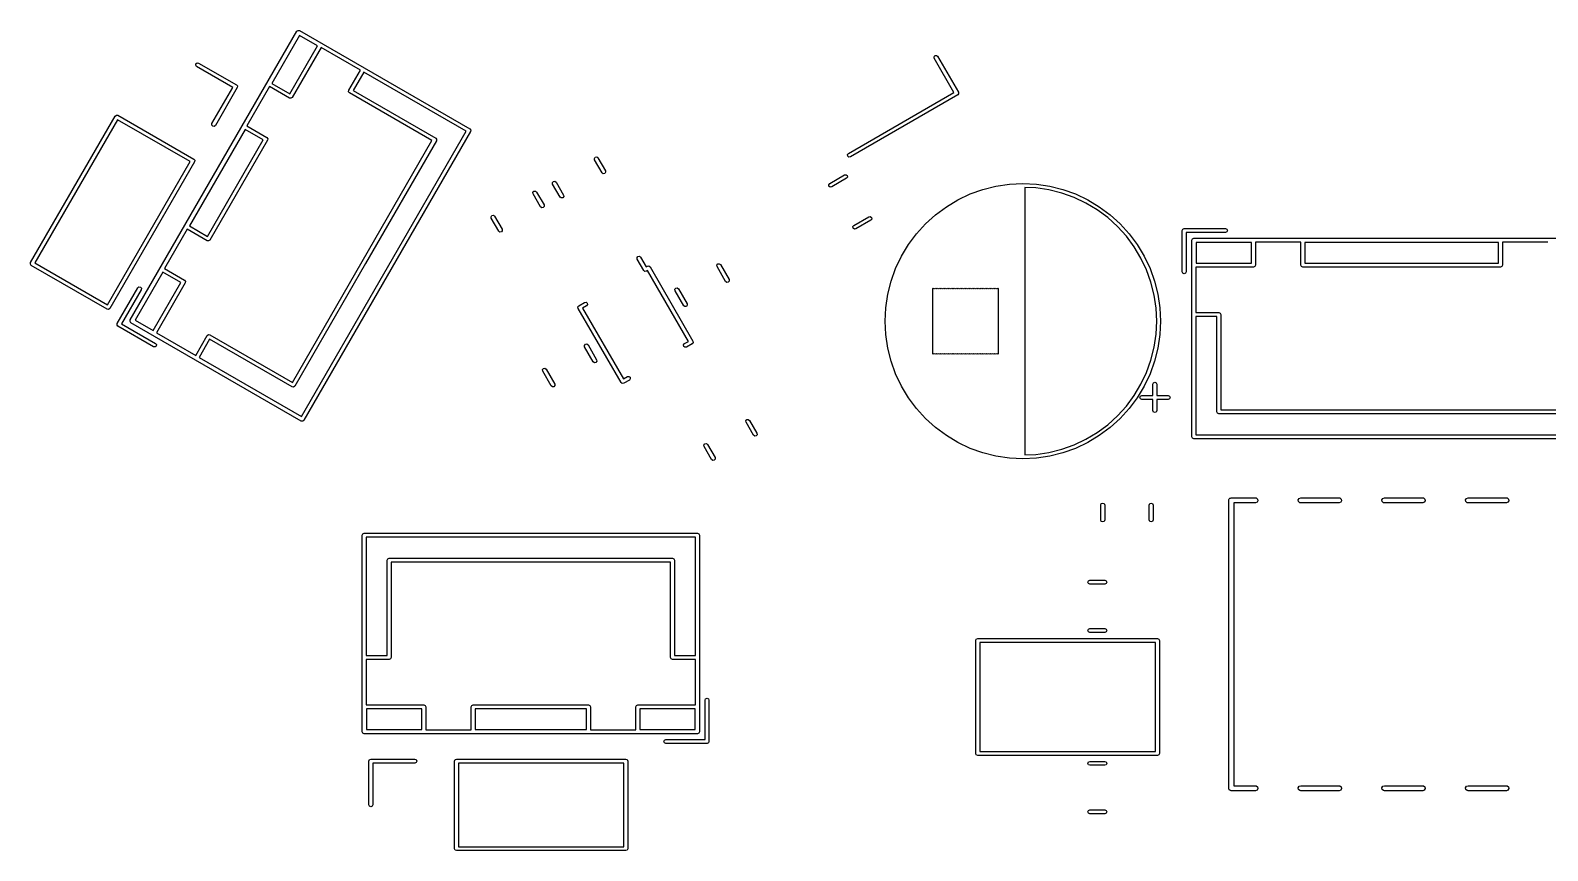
# Model space of a CAD drawing. Extents: x 33.3 to 115.5, y -118.3 to -46.
# Drawn here: x 33.3 to 79.38, y -118.27 to -93.36 of the extents above; entities that cross this region are included whole.
import ezdxf

# ---------------------------------------------------------------- set-up
doc = ezdxf.new("R2010")
doc.units = 0
doc.layers.add('BLACK', color=7, linetype='CONTINUOUS')

msp = doc.modelspace()

# ---------------------------------------------------------------- linework, layer by layer
at = {"layer": 'BLACK', "linetype": 'CONTINUOUS'}
for p, q in [((36.3376, -102.157), (41.3976, -93.3928)), ((41.4752, -93.5185), (40.6352, -94.9734)), ((41.3976, -93.3928), (41.434, -93.3649)), ((41.3976, -93.3928), (41.3976, -93.3928)), ((41.434, -93.3649), (41.4796, -93.3709)), ((42.0208, -93.8335), (41.4752, -93.5185)), ((41.4796, -93.3709), (46.6497, -96.3559)), ((41.1808, -95.2884), (42.0208, -93.8335)), ((42.1297, -93.8848), (41.2547, -95.4004)), ((43.3248, -94.5748), (42.1297, -93.8848)), ((38.3259, -94.4237), (38.3319, -94.3782)), ((38.3538, -94.4602), (38.3259, -94.4237)), ((38.3319, -94.3782), (38.3683, -94.3503)), ((38.3683, -94.3503), (38.4138, -94.3562)), ((38.4138, -94.3562), (39.5656, -95.0212)), ((60.7432, -94.1664), (60.7711, -94.13)), ((60.7492, -94.212), (60.7432, -94.1664)), ((61.3492, -95.2512), (60.7492, -94.212)), ((60.7711, -94.13), (60.8167, -94.124)), ((60.8167, -94.124), (60.8531, -94.152)), ((60.8531, -94.152), (61.4831, -95.2431)), ((39.4537, -95.0952), (38.3538, -94.4602)), ((42.9748, -95.181), (43.3248, -94.5748)), ((43.4288, -94.6348), (43.1088, -95.1891)), ((46.5378, -96.4298), (43.4288, -94.6348)), ((38.8187, -96.195), (39.4537, -95.0952)), ((39.5876, -95.1032), (38.9226, -96.255)), ((39.5656, -95.0212), (39.5902, -95.0533)), ((39.5936, -95.0577), (39.5876, -95.1032)), ((39.5902, -95.0533), (39.5936, -95.0577)), ((40.5665, -95.0723), (39.8765, -96.2674)), ((41.1728, -95.4223), (40.5665, -95.0723)), ((40.6352, -94.9734), (41.1808, -95.2884)), ((42.9688, -95.2266), (42.9748, -95.181)), ((42.9968, -95.263), (42.9688, -95.2266)), ((42.9748, -95.181), (42.9748, -95.181)), ((45.4996, -96.708), (42.9968, -95.263)), ((43.1088, -95.1891), (45.6116, -96.6341)), ((58.1449, -97.1012), (61.3492, -95.2512)), ((61.4611, -95.3251), (58.2049, -97.2051)), ((61.4891, -95.2887), (61.4611, -95.3251)), ((61.4831, -95.2431), (61.4882, -95.2817)), ((61.4882, -95.2817), (61.4891, -95.2887)), ((41.2183, -95.4283), (41.1728, -95.4223)), ((41.2547, -95.4004), (41.2183, -95.4283)), ((33.3101, -100.416), (35.8801, -95.9649)), ((35.954, -96.0768), (33.444, -100.424)), ((35.8801, -95.9649), (35.9165, -95.9369)), ((35.9165, -95.9369), (35.962, -95.9429)), ((38.1537, -97.3468), (35.954, -96.0768)), ((35.962, -95.9429), (38.2656, -97.2729)), ((38.8127, -96.2406), (38.8187, -96.195)), ((38.8406, -96.277), (38.8127, -96.2406)), ((38.8862, -96.283), (38.8406, -96.277)), ((38.9226, -96.255), (38.8862, -96.283)), ((39.8765, -96.2674), (40.4828, -96.6174)), ((39.8252, -96.3764), (38.1352, -99.3035)), ((38.6808, -99.6185), (40.3708, -96.6914)), ((40.5047, -96.6994), (38.7547, -99.7305)), ((40.3708, -96.6914), (39.8252, -96.3764)), ((40.4828, -96.6174), (40.5107, -96.6539)), ((40.5107, -96.6539), (40.5047, -96.6994)), ((40.5047, -96.6994), (40.5047, -96.6994)), ((41.5378, -105.09), (46.5378, -96.4298)), ((46.6717, -96.4378), (41.6117, -105.202)), ((43.3796, -100.38), (45.4996, -96.708)), ((45.6335, -96.716), (43.4835, -100.44)), ((45.6116, -96.6341), (45.6395, -96.6705)), ((45.6395, -96.6705), (45.6335, -96.716)), ((46.6497, -96.3559), (46.6777, -96.3923)), ((46.6777, -96.3923), (46.6717, -96.4378)), ((50.4574, -97.2136), (50.5029, -97.2076)), ((50.5029, -97.2076), (50.5393, -97.2355)), ((58.1169, -97.1376), (58.1449, -97.1012)), ((58.1229, -97.1831), (58.1169, -97.1376)), ((58.1593, -97.2111), (58.1229, -97.1831)), ((58.2049, -97.2051), (58.1593, -97.2111)), ((35.6437, -101.694), (38.1537, -97.3468)), ((38.2876, -97.3549), (35.7176, -101.806)), ((38.2656, -97.2729), (38.2835, -97.2962)), ((38.2835, -97.2962), (38.2936, -97.3093)), ((38.2936, -97.3093), (38.2876, -97.3549)), ((50.4294, -97.25), (50.4574, -97.2136)), ((50.4354, -97.2955), (50.4294, -97.25)), ((50.6625, -97.6888), (50.4354, -97.2955)), ((50.5393, -97.2355), (50.7664, -97.6288)), ((50.7664, -97.6288), (50.7724, -97.6744)), ((49.1563, -97.985), (49.1843, -97.9486)), ((49.1623, -98.0305), (49.1563, -97.985)), ((49.3894, -98.4238), (49.1623, -98.0305)), ((49.1843, -97.9486), (49.2298, -97.9426)), ((49.2298, -97.9426), (49.2663, -97.9705)), ((49.2663, -97.9705), (49.4933, -98.3638)), ((50.6989, -97.7168), (50.6625, -97.6888)), ((50.7444, -97.7108), (50.6989, -97.7168)), ((50.7724, -97.6744), (50.7444, -97.7108)), ((57.5478, -98.0493), (57.5757, -98.0129)), ((57.5538, -98.0949), (57.5478, -98.0493)), ((57.5902, -98.1228), (57.5538, -98.0949)), ((57.5757, -98.0129), (58.0282, -97.7517)), ((57.6357, -98.1168), (57.5902, -98.1228)), ((58.0882, -97.8556), (57.6357, -98.1168)), ((58.0282, -97.7517), (58.0738, -97.7457)), ((58.0738, -97.7457), (58.1102, -97.7736)), ((58.1162, -97.8191), (58.0882, -97.8556)), ((58.1102, -97.7736), (58.1162, -97.8191)), ((62.2266, -98.1924), (62.6245, -98.0927)), ((62.6245, -98.0927), (63.0303, -98.0325)), ((63.0303, -98.0325), (63.44, -98.0124)), ((63.44, -98.0124), (63.8497, -98.0325)), ((63.8384, -98.1471), (63.5, -98.1305)), ((63.5, -98.1305), (63.5, -106.254)), ((63.8497, -98.0325), (64.2555, -98.0927)), ((64.2555, -98.0927), (64.6534, -98.1924)), ((48.565, -98.2864), (48.593, -98.2499)), ((48.571, -98.3319), (48.565, -98.2864)), ((48.7981, -98.7252), (48.571, -98.3319)), ((48.593, -98.2499), (48.6385, -98.2439)), ((48.6385, -98.2439), (48.675, -98.2719)), ((48.675, -98.2719), (48.902, -98.6652)), ((49.4258, -98.4518), (49.3894, -98.4238)), ((49.4714, -98.4458), (49.4258, -98.4518)), ((49.4993, -98.4094), (49.4714, -98.4458)), ((49.4933, -98.3638), (49.4993, -98.4094)), ((61.1177, -98.7169), (61.4696, -98.506)), ((61.4696, -98.506), (61.8404, -98.3306)), ((61.8404, -98.3306), (62.2266, -98.1924)), ((64.233, -98.2056), (63.8384, -98.1471)), ((64.62, -98.3025), (64.233, -98.2056)), ((64.9956, -98.4369), (64.62, -98.3025)), ((64.6534, -98.1924), (65.0396, -98.3306)), ((65.3562, -98.6075), (64.9956, -98.4369)), ((65.0396, -98.3306), (65.4104, -98.506)), ((65.4104, -98.506), (65.7623, -98.7169)), ((47.292, -99.0214), (47.3199, -98.9849)), ((47.298, -99.0669), (47.292, -99.0214)), ((47.3199, -98.9849), (47.3655, -98.9789)), ((47.3655, -98.9789), (47.4019, -99.0069)), ((47.4019, -99.0069), (47.629, -99.4002)), ((48.8345, -98.7531), (48.7981, -98.7252)), ((48.8801, -98.7471), (48.8345, -98.7531)), ((48.908, -98.7107), (48.8801, -98.7471)), ((48.902, -98.6652), (48.908, -98.7107)), ((58.3107, -99.286), (58.7632, -99.0247)), ((58.7632, -99.0247), (58.8088, -99.0187)), ((58.8088, -99.0187), (58.8452, -99.0467)), ((58.8452, -99.0467), (58.8512, -99.0922)), ((60.4843, -99.2367), (60.7882, -98.9612)), ((60.7882, -98.9612), (61.1177, -98.7169)), ((65.6983, -98.8126), (65.3562, -98.6075)), ((66.0187, -99.0502), (65.6983, -98.8126)), ((65.7623, -98.7169), (66.0918, -98.9612)), ((66.3143, -99.3181), (66.0187, -99.0502)), ((66.0918, -98.9612), (66.3957, -99.2367)), ((38.0665, -99.4024), (37.3765, -100.598)), ((38.6728, -99.7524), (38.0665, -99.4024)), ((38.1352, -99.3035), (38.6808, -99.6185)), ((47.525, -99.4602), (47.298, -99.0669)), ((47.5615, -99.4881), (47.525, -99.4602)), ((47.607, -99.4821), (47.5615, -99.4881)), ((47.635, -99.4457), (47.607, -99.4821)), ((47.629, -99.4002), (47.635, -99.4457)), ((58.2828, -99.3224), (58.3107, -99.286)), ((58.2888, -99.3679), (58.2828, -99.3224)), ((58.3252, -99.3959), (58.2888, -99.3679)), ((58.3707, -99.3899), (58.3252, -99.3959)), ((58.8232, -99.1286), (58.3707, -99.3899)), ((58.8512, -99.0922), (58.8232, -99.1286)), ((60.2088, -99.5406), (60.4843, -99.2367)), ((66.5822, -99.6137), (66.3143, -99.3181)), ((66.3957, -99.2367), (66.6712, -99.5406)), ((68.28, -99.4424), (68.2976, -99.4)), ((68.28, -100.692), (68.28, -99.4424)), ((68.2976, -99.4), (68.34, -99.3824)), ((68.34, -99.3824), (69.59, -99.3824)), ((69.59, -99.5024), (68.4, -99.5024)), ((68.4, -99.5024), (68.4, -100.692)), ((69.59, -99.3824), (69.6324, -99.4)), ((69.6324, -99.4848), (69.59, -99.5024)), ((69.6324, -99.4), (69.65, -99.4424)), ((69.65, -99.4424), (69.6324, -99.4848)), ((38.7183, -99.7584), (38.6728, -99.7524)), ((38.7547, -99.7305), (38.7183, -99.7584)), ((59.7536, -100.222), (59.9645, -99.8701)), ((59.9645, -99.8701), (60.2088, -99.5406)), ((66.8198, -99.9341), (66.5822, -99.6137)), ((66.6712, -99.5406), (66.9155, -99.8701)), ((67.0249, -100.276), (66.8198, -99.9341)), ((66.9155, -99.8701), (67.1264, -100.222)), ((68.57, -99.7324), (68.5876, -99.69)), ((68.57, -105.702), (68.57, -99.7324)), ((68.5876, -99.69), (68.63, -99.6724)), ((68.63, -99.6724), (81.25, -99.6724)), ((68.7, -99.8024), (68.7, -100.432)), ((70.38, -99.8024), (68.7, -99.8024)), ((70.38, -100.432), (70.38, -99.8024)), ((71.88, -99.7924), (70.5, -99.7924)), ((70.5, -99.7924), (70.5, -100.492)), ((71.88, -100.492), (71.88, -99.7924)), ((72, -99.8024), (72, -100.432)), ((77.88, -99.8024), (72, -99.8024)), ((77.88, -100.432), (77.88, -99.8024)), ((78, -99.7924), (78, -100.492)), ((79.38, -99.7924), (78, -99.7924)), ((33.3041, -100.462), (33.3101, -100.416)), ((33.444, -100.424), (35.6437, -101.694)), ((41.2596, -104.052), (43.3796, -100.38)), ((43.3796, -100.38), (43.3796, -100.38)), ((51.7245, -100.263), (51.7525, -100.227)), ((51.7305, -100.309), (51.7245, -100.263)), ((51.9305, -100.655), (51.7305, -100.309)), ((51.7525, -100.227), (51.798, -100.221)), ((51.798, -100.221), (51.8344, -100.249)), ((51.8344, -100.249), (52.0044, -100.543)), ((59.5782, -100.593), (59.7536, -100.222)), ((67.1955, -100.637), (67.0249, -100.276)), ((67.1264, -100.222), (67.3018, -100.593)), ((68.7, -100.432), (70.38, -100.432)), ((72, -100.432), (77.88, -100.432)), ((33.332, -100.498), (33.3041, -100.462)), ((35.6356, -101.828), (33.332, -100.498)), ((37.3252, -100.706), (36.4852, -102.161)), ((37.8708, -101.021), (37.3252, -100.706)), ((37.3765, -100.598), (37.9828, -100.948)), ((43.4835, -100.44), (41.3335, -104.164)), ((51.9669, -100.683), (51.9305, -100.655)), ((52.0125, -100.677), (51.9669, -100.683)), ((52.0044, -100.543), (52.0391, -100.523)), ((52.0471, -100.657), (52.0125, -100.677)), ((52.0125, -100.677), (52.0125, -100.677)), ((52.0391, -100.523), (52.0846, -100.517)), ((53.2871, -102.805), (52.0471, -100.657)), ((52.0846, -100.517), (52.121, -100.545)), ((52.121, -100.545), (53.421, -102.797)), ((54.1479, -100.491), (54.1759, -100.454)), ((54.1539, -100.536), (54.1479, -100.491)), ((54.4152, -100.989), (54.1539, -100.536)), ((54.1759, -100.454), (54.2214, -100.448)), ((54.2214, -100.448), (54.2579, -100.476)), ((54.2579, -100.476), (54.5191, -100.929)), ((59.44, -100.979), (59.5782, -100.593)), ((67.3299, -101.012), (67.1955, -100.637)), ((67.3018, -100.593), (67.44, -100.979)), ((68.2976, -100.735), (68.28, -100.692)), ((68.34, -100.752), (68.2976, -100.735)), ((68.3824, -100.735), (68.34, -100.752)), ((68.4, -100.692), (68.3824, -100.735)), ((70.44, -100.552), (68.69, -100.552)), ((68.69, -100.552), (68.69, -101.932)), ((70.4824, -100.535), (70.44, -100.552)), ((70.5, -100.492), (70.4824, -100.535)), ((71.8976, -100.535), (71.88, -100.492)), ((71.94, -100.552), (71.8976, -100.535)), ((77.94, -100.552), (71.94, -100.552)), ((77.9824, -100.535), (77.94, -100.552)), ((78, -100.492), (77.9824, -100.535)), ((35.9415, -102.263), (36.5665, -101.181)), ((36.6704, -101.241), (36.0754, -102.271)), ((36.5665, -101.181), (36.6029, -101.153)), ((36.6029, -101.153), (36.6484, -101.159)), ((36.6484, -101.159), (36.6764, -101.195)), ((36.6764, -101.195), (36.6704, -101.241)), ((37.0308, -102.476), (37.8708, -101.021)), ((38.0047, -101.03), (37.1297, -102.545)), ((37.9828, -100.948), (38.0107, -100.984)), ((38.0107, -100.984), (38.0047, -101.03)), ((38.0047, -101.03), (38.0047, -101.03)), ((52.8749, -101.226), (52.9028, -101.189)), ((52.8809, -101.271), (52.8749, -101.226)), ((53.1421, -101.724), (52.8809, -101.271)), ((52.9028, -101.189), (52.9484, -101.183)), ((52.9484, -101.183), (52.9848, -101.211)), ((52.9848, -101.211), (53.2461, -101.664)), ((54.4516, -101.017), (54.4152, -100.989)), ((54.4972, -101.011), (54.4516, -101.017)), ((54.5251, -100.974), (54.4972, -101.011)), ((54.5191, -100.929), (54.5251, -100.974)), ((59.3403, -101.377), (59.44, -100.979)), ((60.719, -101.212), (60.699, -101.204)), ((60.699, -101.204), (60.699, -103.181)), ((60.739, -101.204), (60.719, -101.212)), ((60.759, -101.212), (60.739, -101.204)), ((60.779, -101.204), (60.759, -101.212)), ((60.799, -101.212), (60.779, -101.204)), ((60.819, -101.204), (60.799, -101.212)), ((60.839, -101.212), (60.819, -101.204)), ((60.859, -101.204), (60.839, -101.212)), ((60.879, -101.212), (60.859, -101.204)), ((60.899, -101.204), (60.879, -101.212)), ((60.919, -101.212), (60.899, -101.204)), ((60.939, -101.204), (60.919, -101.212)), ((60.959, -101.212), (60.939, -101.204)), ((60.979, -101.204), (60.959, -101.212)), ((60.999, -101.212), (60.979, -101.204)), ((61.019, -101.204), (60.999, -101.212)), ((61.039, -101.212), (61.019, -101.204)), ((61.059, -101.204), (61.039, -101.212)), ((61.079, -101.212), (61.059, -101.204)), ((61.099, -101.204), (61.079, -101.212)), ((61.119, -101.212), (61.099, -101.204)), ((61.139, -101.204), (61.119, -101.212)), ((61.159, -101.212), (61.139, -101.204)), ((61.179, -101.204), (61.159, -101.212)), ((61.199, -101.212), (61.179, -101.204)), ((61.219, -101.204), (61.199, -101.212)), ((61.239, -101.212), (61.219, -101.204)), ((61.259, -101.204), (61.239, -101.212)), ((61.279, -101.212), (61.259, -101.204)), ((61.299, -101.204), (61.279, -101.212)), ((61.319, -101.212), (61.299, -101.204)), ((61.339, -101.204), (61.319, -101.212)), ((61.359, -101.212), (61.339, -101.204)), ((61.379, -101.204), (61.359, -101.212)), ((61.399, -101.212), (61.379, -101.204)), ((61.419, -101.204), (61.399, -101.212)), ((61.439, -101.212), (61.419, -101.204)), ((61.459, -101.204), (61.439, -101.212)), ((61.479, -101.212), (61.459, -101.204)), ((61.499, -101.204), (61.479, -101.212)), ((61.519, -101.212), (61.499, -101.204)), ((61.539, -101.204), (61.519, -101.212)), ((61.559, -101.212), (61.539, -101.204)), ((61.579, -101.204), (61.559, -101.212)), ((61.599, -101.212), (61.579, -101.204)), ((61.619, -101.204), (61.599, -101.212)), ((61.639, -101.212), (61.619, -101.204)), ((61.659, -101.204), (61.639, -101.212)), ((61.679, -101.212), (61.659, -101.204)), ((61.699, -101.204), (61.679, -101.212)), ((61.719, -101.212), (61.699, -101.204)), ((61.739, -101.204), (61.719, -101.212)), ((61.759, -101.212), (61.739, -101.204)), ((61.779, -101.204), (61.759, -101.212)), ((61.799, -101.212), (61.779, -101.204)), ((61.819, -101.204), (61.799, -101.212)), ((61.839, -101.212), (61.819, -101.204)), ((61.859, -101.204), (61.839, -101.212)), ((61.879, -101.212), (61.859, -101.204)), ((61.899, -101.204), (61.879, -101.212)), ((61.919, -101.212), (61.899, -101.204)), ((61.939, -101.204), (61.919, -101.212)), ((61.959, -101.212), (61.939, -101.204)), ((61.979, -101.204), (61.959, -101.212)), ((61.999, -101.212), (61.979, -101.204)), ((62.019, -101.204), (61.999, -101.212)), ((62.039, -101.212), (62.019, -101.204)), ((62.059, -101.204), (62.039, -101.212)), ((62.079, -101.212), (62.059, -101.204)), ((62.099, -101.204), (62.079, -101.212)), ((62.119, -101.212), (62.099, -101.204)), ((62.139, -101.204), (62.119, -101.212)), ((62.159, -101.212), (62.139, -101.204)), ((62.179, -101.204), (62.159, -101.212)), ((62.199, -101.212), (62.179, -101.204)), ((62.219, -101.204), (62.199, -101.212)), ((62.239, -101.212), (62.219, -101.204)), ((62.259, -101.204), (62.239, -101.212)), ((62.279, -101.212), (62.259, -101.204)), ((62.299, -101.204), (62.279, -101.212)), ((62.319, -101.212), (62.299, -101.204)), ((62.339, -101.204), (62.319, -101.212)), ((62.359, -101.212), (62.339, -101.204)), ((62.379, -101.204), (62.359, -101.212)), ((62.399, -101.212), (62.379, -101.204)), ((62.419, -101.204), (62.399, -101.212)), ((62.439, -101.212), (62.419, -101.204)), ((62.459, -101.204), (62.439, -101.212)), ((62.479, -101.212), (62.459, -101.204)), ((62.499, -101.204), (62.479, -101.212)), ((62.519, -101.212), (62.499, -101.204)), ((62.539, -101.204), (62.519, -101.212)), ((62.559, -101.212), (62.539, -101.204)), ((62.579, -101.204), (62.559, -101.212)), ((62.599, -101.212), (62.579, -101.204)), ((62.619, -101.204), (62.599, -101.212)), ((62.639, -101.212), (62.619, -101.204)), ((62.659, -101.204), (62.639, -101.212)), ((62.679, -101.212), (62.659, -101.204)), ((62.699, -101.204), (62.679, -101.212)), ((62.7, -101.205), (62.699, -101.204)), ((62.7, -103.18), (62.7, -101.205)), ((67.4268, -101.399), (67.3299, -101.012)), ((67.44, -100.979), (67.5397, -101.377)), ((35.7176, -101.806), (35.6812, -101.834)), ((49.9327, -101.76), (49.9606, -101.723)), ((49.9386, -101.805), (49.9327, -101.76)), ((51.2386, -104.057), (49.9386, -101.805)), ((49.9606, -101.723), (50.1338, -101.623)), ((50.1938, -101.727), (50.0726, -101.797)), ((50.0726, -101.797), (51.3126, -103.945)), ((50.1338, -101.623), (50.1793, -101.617)), ((50.1793, -101.617), (50.2158, -101.645)), ((50.2218, -101.691), (50.1938, -101.727)), ((50.2158, -101.645), (50.2218, -101.691)), ((53.1786, -101.752), (53.1421, -101.724)), ((53.2241, -101.746), (53.1786, -101.752)), ((53.2521, -101.709), (53.2241, -101.746)), ((53.2461, -101.664), (53.2521, -101.709)), ((59.26, -102.192), (59.2801, -101.783)), ((59.2801, -101.783), (59.3403, -101.377)), ((67.4853, -101.794), (67.4268, -101.399)), ((67.5049, -102.192), (67.4853, -101.794)), ((67.5397, -101.377), (67.5999, -101.783)), ((67.5999, -101.783), (67.62, -102.192)), ((35.6812, -101.834), (35.6356, -101.828)), ((35.6356, -101.828), (35.6356, -101.828)), ((35.9355, -102.309), (35.9415, -102.263)), ((35.9415, -102.263), (35.9415, -102.263)), ((36.0754, -102.271), (37.106, -102.866)), ((36.3316, -102.203), (36.3376, -102.157)), ((36.3596, -102.239), (36.3316, -102.203)), ((41.5297, -105.224), (36.3596, -102.239)), ((36.4852, -102.161), (37.0308, -102.476)), ((59.2801, -102.602), (59.26, -102.192)), ((67.4853, -102.591), (67.5049, -102.192)), ((67.62, -102.192), (67.5999, -102.602)), ((68.69, -101.932), (69.39, -101.932)), ((68.69, -102.052), (68.69, -105.642)), ((69.33, -102.052), (68.69, -102.052)), ((69.33, -104.942), (69.33, -102.052)), ((69.39, -101.932), (69.4324, -101.95)), ((69.4324, -101.95), (69.45, -101.992)), ((69.45, -101.992), (69.45, -104.882)), ((35.9634, -102.345), (35.9355, -102.309)), ((37.046, -102.97), (35.9634, -102.345)), ((37.1297, -102.545), (38.3248, -103.235)), ((38.3248, -103.235), (38.6748, -102.629)), ((38.6748, -102.629), (38.7113, -102.601)), ((38.7113, -102.601), (38.7568, -102.607)), ((38.7568, -102.607), (41.2596, -104.052)), ((59.3403, -103.008), (59.2801, -102.602)), ((67.4268, -102.985), (67.4853, -102.591)), ((67.5999, -102.602), (67.5397, -103.008)), ((37.0915, -102.976), (37.046, -102.97)), ((37.1279, -102.948), (37.0915, -102.976)), ((37.106, -102.866), (37.1339, -102.903)), ((37.1339, -102.903), (37.1279, -102.948)), ((38.7488, -102.741), (38.4288, -103.295)), ((41.2516, -104.186), (38.7488, -102.741)), ((50.1276, -102.927), (50.1556, -102.891)), ((50.1336, -102.973), (50.1276, -102.927)), ((50.3949, -103.425), (50.1336, -102.973)), ((50.1556, -102.891), (50.2011, -102.885)), ((50.2011, -102.885), (50.2375, -102.913)), ((50.2375, -102.913), (50.4988, -103.365)), ((53.1379, -102.911), (53.1659, -102.875)), ((53.1439, -102.957), (53.1379, -102.911)), ((53.1803, -102.985), (53.1439, -102.957)), ((53.1659, -102.875), (53.2871, -102.805)), ((53.2259, -102.979), (53.1803, -102.985)), ((53.3991, -102.879), (53.2259, -102.979)), ((53.427, -102.842), (53.3991, -102.879)), ((53.3991, -102.879), (53.3991, -102.879)), ((53.421, -102.797), (53.427, -102.842)), ((59.44, -103.406), (59.3403, -103.008)), ((60.699, -103.181), (60.719, -103.172)), ((60.719, -103.172), (60.739, -103.181)), ((60.739, -103.181), (60.759, -103.172)), ((60.759, -103.172), (60.779, -103.181)), ((60.779, -103.181), (60.799, -103.172)), ((60.799, -103.172), (60.819, -103.181)), ((60.819, -103.181), (60.839, -103.172)), ((60.839, -103.172), (60.859, -103.181)), ((60.859, -103.181), (60.879, -103.172)), ((60.879, -103.172), (60.899, -103.181)), ((60.899, -103.181), (60.919, -103.172)), ((60.919, -103.172), (60.939, -103.181)), ((60.939, -103.181), (60.959, -103.172)), ((60.959, -103.172), (60.979, -103.181)), ((60.979, -103.181), (60.999, -103.172)), ((60.999, -103.172), (61.019, -103.181)), ((61.019, -103.181), (61.039, -103.172)), ((61.039, -103.172), (61.059, -103.181)), ((61.059, -103.181), (61.079, -103.172)), ((61.079, -103.172), (61.099, -103.181)), ((61.099, -103.181), (61.119, -103.172)), ((61.119, -103.172), (61.139, -103.181)), ((61.139, -103.181), (61.159, -103.172)), ((61.159, -103.172), (61.179, -103.181)), ((61.179, -103.181), (61.199, -103.172)), ((61.199, -103.172), (61.219, -103.181)), ((61.219, -103.181), (61.239, -103.172)), ((61.239, -103.172), (61.259, -103.181)), ((61.259, -103.181), (61.279, -103.172)), ((61.279, -103.172), (61.299, -103.181)), ((61.299, -103.181), (61.319, -103.172)), ((61.319, -103.172), (61.339, -103.181)), ((61.339, -103.181), (61.359, -103.172)), ((61.359, -103.172), (61.379, -103.181)), ((61.379, -103.181), (61.399, -103.172)), ((61.399, -103.172), (61.419, -103.181)), ((61.419, -103.181), (61.439, -103.172)), ((61.439, -103.172), (61.459, -103.181)), ((61.459, -103.181), (61.479, -103.172)), ((61.479, -103.172), (61.499, -103.181)), ((61.499, -103.181), (61.519, -103.172)), ((61.519, -103.172), (61.539, -103.181)), ((61.539, -103.181), (61.559, -103.172)), ((61.559, -103.172), (61.579, -103.181)), ((61.579, -103.181), (61.599, -103.172)), ((61.599, -103.172), (61.619, -103.181)), ((61.619, -103.181), (61.639, -103.172)), ((61.639, -103.172), (61.659, -103.181)), ((61.659, -103.181), (61.679, -103.172)), ((61.679, -103.172), (61.699, -103.181)), ((61.699, -103.181), (61.719, -103.172)), ((61.719, -103.172), (61.739, -103.181)), ((61.739, -103.181), (61.759, -103.172)), ((61.759, -103.172), (61.779, -103.181)), ((61.779, -103.181), (61.799, -103.172)), ((61.799, -103.172), (61.819, -103.181)), ((61.819, -103.181), (61.839, -103.172)), ((61.839, -103.172), (61.859, -103.181)), ((61.859, -103.181), (61.879, -103.172)), ((61.879, -103.172), (61.899, -103.181)), ((61.899, -103.181), (61.919, -103.172)), ((61.919, -103.172), (61.939, -103.181)), ((61.939, -103.181), (61.959, -103.172)), ((61.959, -103.172), (61.979, -103.181)), ((61.979, -103.181), (61.999, -103.172)), ((61.999, -103.172), (62.019, -103.181)), ((62.019, -103.181), (62.039, -103.172)), ((62.039, -103.172), (62.059, -103.181)), ((62.059, -103.181), (62.079, -103.172)), ((62.079, -103.172), (62.099, -103.181)), ((62.099, -103.181), (62.119, -103.172)), ((62.119, -103.172), (62.139, -103.181)), ((62.139, -103.181), (62.159, -103.172)), ((62.159, -103.172), (62.179, -103.181)), ((62.179, -103.181), (62.199, -103.172)), ((62.199, -103.172), (62.219, -103.181)), ((62.219, -103.181), (62.239, -103.172)), ((62.239, -103.172), (62.259, -103.181)), ((62.259, -103.181), (62.279, -103.172)), ((62.279, -103.172), (62.299, -103.181)), ((62.299, -103.181), (62.319, -103.172)), ((62.319, -103.172), (62.339, -103.181)), ((62.339, -103.181), (62.359, -103.172)), ((62.359, -103.172), (62.379, -103.181)), ((62.379, -103.181), (62.399, -103.172)), ((62.399, -103.172), (62.419, -103.181)), ((62.419, -103.181), (62.439, -103.172)), ((62.439, -103.172), (62.459, -103.181)), ((62.459, -103.181), (62.479, -103.172)), ((62.479, -103.172), (62.499, -103.181)), ((62.499, -103.181), (62.519, -103.172)), ((62.519, -103.172), (62.539, -103.181)), ((62.539, -103.181), (62.559, -103.172)), ((62.559, -103.172), (62.579, -103.181)), ((62.579, -103.181), (62.599, -103.172)), ((62.599, -103.172), (62.619, -103.181)), ((62.619, -103.181), (62.639, -103.172)), ((62.639, -103.172), (62.659, -103.181)), ((62.659, -103.181), (62.679, -103.172)), ((62.679, -103.172), (62.699, -103.181)), ((62.699, -103.181), (62.7, -103.18)), ((67.3299, -103.372), (67.4268, -102.985)), ((67.5397, -103.008), (67.44, -103.406)), ((38.4288, -103.295), (41.5378, -105.09)), ((48.8546, -103.662), (48.8825, -103.626)), ((48.8825, -103.626), (48.9281, -103.62)), ((48.9281, -103.62), (48.9645, -103.648)), ((48.9645, -103.648), (49.2257, -104.1)), ((50.4313, -103.453), (50.3949, -103.425)), ((50.4768, -103.447), (50.4313, -103.453)), ((50.5048, -103.411), (50.4768, -103.447)), ((50.4988, -103.365), (50.5048, -103.411)), ((59.5782, -103.792), (59.44, -103.406)), ((67.1955, -103.748), (67.3299, -103.372)), ((67.44, -103.406), (67.3018, -103.792)), ((48.8606, -103.708), (48.8546, -103.662)), ((49.1218, -104.16), (48.8606, -103.708)), ((49.2257, -104.1), (49.2317, -104.146)), ((51.2751, -104.085), (51.2386, -104.057)), ((51.3206, -104.079), (51.2751, -104.085)), ((51.3126, -103.945), (51.4338, -103.875)), ((51.4938, -103.979), (51.3206, -104.079)), ((51.4338, -103.875), (51.4793, -103.869)), ((51.4793, -103.869), (51.5158, -103.897)), ((51.5218, -103.942), (51.4938, -103.979)), ((51.5158, -103.897), (51.5218, -103.942)), ((59.7536, -104.163), (59.5782, -103.792)), ((66.8198, -104.451), (67.0249, -104.109)), ((67.0249, -104.109), (67.1955, -103.748)), ((67.3018, -103.792), (67.1264, -104.163)), ((67.3897, -104.107), (67.4073, -104.065)), ((67.3897, -104.447), (67.3897, -104.107)), ((67.4073, -104.065), (67.4497, -104.047)), ((67.4497, -104.047), (67.4921, -104.065)), ((67.4921, -104.065), (67.5097, -104.107)), ((67.5097, -104.107), (67.5097, -104.447)), ((41.2971, -104.192), (41.2516, -104.186)), ((41.2516, -104.186), (41.2516, -104.186)), ((41.3335, -104.164), (41.2971, -104.192)), ((49.1582, -104.188), (49.1218, -104.16)), ((49.2038, -104.182), (49.1582, -104.188)), ((49.2317, -104.146), (49.2038, -104.182)), ((59.9645, -104.515), (59.7536, -104.163)), ((60.2088, -104.844), (59.9645, -104.515)), ((66.5822, -104.771), (66.8198, -104.451)), ((66.9155, -104.515), (66.6712, -104.844)), ((67.1264, -104.163), (66.9155, -104.515)), ((66.9897, -104.507), (67.0073, -104.465)), ((67.0073, -104.55), (66.9897, -104.507)), ((67.0073, -104.465), (67.0497, -104.447)), ((67.0497, -104.567), (67.0073, -104.55)), ((67.0497, -104.447), (67.3897, -104.447)), ((67.3897, -104.567), (67.0497, -104.567)), ((67.3897, -104.907), (67.3897, -104.567)), ((67.5097, -104.447), (67.8497, -104.447)), ((67.8497, -104.567), (67.5097, -104.567)), ((67.5097, -104.567), (67.5097, -104.907)), ((67.8497, -104.447), (67.8921, -104.465)), ((67.8921, -104.55), (67.8497, -104.567)), ((67.8921, -104.465), (67.9097, -104.507)), ((67.9097, -104.507), (67.8921, -104.55)), ((60.4843, -105.148), (60.2088, -104.844)), ((66.3143, -105.067), (66.5822, -104.771)), ((66.6712, -104.844), (66.3957, -105.148)), ((67.4073, -104.95), (67.3897, -104.907)), ((67.4497, -104.967), (67.4073, -104.95)), ((67.4921, -104.95), (67.4497, -104.967)), ((67.5097, -104.907), (67.4921, -104.95)), ((69.3476, -104.985), (69.33, -104.942)), ((69.39, -105.002), (69.3476, -104.985)), ((74.94, -105.002), (69.39, -105.002)), ((69.45, -104.882), (74.94, -104.882)), ((74.94, -104.882), (80.43, -104.882)), ((80.49, -105.002), (74.94, -105.002)), ((41.5753, -105.23), (41.5297, -105.224)), ((41.5297, -105.224), (41.5297, -105.224)), ((41.6117, -105.202), (41.5753, -105.23)), ((55.0294, -105.217), (55.0574, -105.181)), ((55.0354, -105.263), (55.0294, -105.217)), ((55.2625, -105.656), (55.0354, -105.263)), ((55.0574, -105.181), (55.1029, -105.175)), ((55.1029, -105.175), (55.1393, -105.203)), ((55.1393, -105.203), (55.3664, -105.596)), ((60.7882, -105.424), (60.4843, -105.148)), ((61.1177, -105.668), (60.7882, -105.424)), ((65.6983, -105.572), (66.0187, -105.335)), ((66.0918, -105.424), (65.7623, -105.668)), ((66.0187, -105.335), (66.3143, -105.067)), ((66.3957, -105.148), (66.0918, -105.424)), ((53.7563, -105.952), (53.7843, -105.916)), ((53.7623, -105.998), (53.7563, -105.952)), ((53.7843, -105.916), (53.8298, -105.91)), ((53.8298, -105.91), (53.8663, -105.938)), ((53.8663, -105.938), (54.0933, -106.331)), ((55.2989, -105.684), (55.2625, -105.656)), ((55.3444, -105.678), (55.2989, -105.684)), ((55.3724, -105.642), (55.3444, -105.678)), ((55.3664, -105.596), (55.3724, -105.642)), ((61.4696, -105.879), (61.1177, -105.668)), ((61.8404, -106.054), (61.4696, -105.879)), ((64.62, -106.082), (64.9956, -105.948)), ((64.9956, -105.948), (65.3562, -105.777)), ((65.4104, -105.879), (65.0396, -106.054)), ((65.3562, -105.777), (65.6983, -105.572)), ((65.7623, -105.668), (65.4104, -105.879)), ((68.5876, -105.745), (68.57, -105.702)), ((68.63, -105.762), (68.5876, -105.745)), ((81.25, -105.762), (68.63, -105.762)), ((68.69, -105.642), (81.19, -105.642)), ((53.9894, -106.391), (53.7623, -105.998)), ((54.0258, -106.419), (53.9894, -106.391)), ((54.0714, -106.413), (54.0258, -106.419)), ((54.0993, -106.377), (54.0714, -106.413)), ((54.0933, -106.331), (54.0993, -106.377)), ((62.2266, -106.192), (61.8404, -106.054)), ((62.6245, -106.292), (62.2266, -106.192)), ((63.0303, -106.352), (62.6245, -106.292)), ((63.44, -106.372), (63.0303, -106.352)), ((63.8497, -106.352), (63.44, -106.372)), ((63.5, -106.254), (63.8384, -106.238)), ((63.8384, -106.238), (64.233, -106.179)), ((64.2555, -106.292), (63.8497, -106.352)), ((64.233, -106.179), (64.62, -106.082)), ((64.6534, -106.192), (64.2555, -106.292)), ((65.0396, -106.054), (64.6534, -106.192)), ((65.805, -107.773), (65.8226, -107.731)), ((65.805, -108.227), (65.805, -107.773)), ((65.8226, -107.731), (65.865, -107.713)), ((65.865, -107.713), (65.9074, -107.731)), ((65.9074, -107.731), (65.925, -107.773)), ((65.925, -107.773), (65.925, -108.227)), ((67.275, -107.773), (67.2926, -107.731)), ((67.275, -108.227), (67.275, -107.773)), ((67.2926, -107.731), (67.335, -107.713)), ((67.335, -107.713), (67.3774, -107.731)), ((67.3774, -107.731), (67.395, -107.773)), ((67.395, -107.773), (67.395, -108.227)), ((69.6914, -107.631), (69.6931, -107.621)), ((69.6914, -116.369), (69.6914, -107.631)), ((69.6926, -107.618), (69.6942, -107.615)), ((69.6931, -107.621), (69.6926, -107.618)), ((69.6942, -107.615), (69.696, -107.605)), ((69.696, -107.605), (69.7087, -107.59)), ((69.7087, -107.59), (69.7186, -107.573)), ((69.7186, -107.573), (69.7251, -107.57)), ((69.7251, -107.57), (69.7295, -107.565)), ((69.7295, -107.565), (69.749, -107.562)), ((69.749, -107.562), (69.7676, -107.555)), ((69.7676, -107.555), (70.5013, -107.555)), ((70.5013, -107.707), (69.8438, -107.707)), ((69.8438, -107.707), (69.8438, -116.293)), ((70.5013, -107.555), (70.5273, -107.56)), ((70.5502, -107.69), (70.5013, -107.707)), ((70.5273, -107.56), (70.5673, -107.593)), ((70.5763, -107.644), (70.5502, -107.69)), ((70.5673, -107.593), (70.5763, -107.644)), ((71.8037, -107.618), (71.8298, -107.573)), ((71.8127, -107.669), (71.8037, -107.618)), ((71.8527, -107.703), (71.8127, -107.669)), ((71.8298, -107.573), (71.8787, -107.555)), ((71.8787, -107.707), (71.8527, -107.703)), ((71.8787, -107.555), (73.0413, -107.555)), ((73.0413, -107.707), (71.8787, -107.707)), ((73.0413, -107.555), (73.0673, -107.56)), ((73.0902, -107.69), (73.0413, -107.707)), ((73.0673, -107.56), (73.1073, -107.593)), ((73.1163, -107.644), (73.0902, -107.69)), ((73.1073, -107.593), (73.1163, -107.644)), ((74.3437, -107.618), (74.3698, -107.573)), ((74.3527, -107.669), (74.3437, -107.618)), ((74.3927, -107.703), (74.3527, -107.669)), ((74.3698, -107.573), (74.4187, -107.555)), ((74.4187, -107.707), (74.3927, -107.703)), ((74.4187, -107.555), (75.5813, -107.555)), ((75.5813, -107.707), (74.4187, -107.707)), ((75.5813, -107.555), (75.6073, -107.56)), ((75.6302, -107.69), (75.5813, -107.707)), ((75.6073, -107.56), (75.6473, -107.593)), ((75.6563, -107.644), (75.6302, -107.69)), ((75.6473, -107.593), (75.6563, -107.644)), ((76.8837, -107.618), (76.9098, -107.573)), ((76.8927, -107.669), (76.8837, -107.618)), ((76.9327, -107.703), (76.8927, -107.669)), ((76.9098, -107.573), (76.9587, -107.555)), ((76.9587, -107.707), (76.9327, -107.703)), ((76.9587, -107.555), (78.1213, -107.555)), ((78.1213, -107.707), (76.9587, -107.707)), ((78.1213, -107.555), (78.1473, -107.56)), ((78.1702, -107.69), (78.1213, -107.707)), ((78.1473, -107.56), (78.1873, -107.593)), ((78.1963, -107.644), (78.1702, -107.69)), ((78.1873, -107.593), (78.1963, -107.644)), ((65.8226, -108.269), (65.805, -108.227)), ((65.925, -108.227), (65.9074, -108.269)), ((67.2926, -108.269), (67.275, -108.227)), ((67.395, -108.227), (67.3774, -108.269)), ((43.38, -108.69), (43.3976, -108.648)), ((43.38, -114.66), (43.38, -108.69)), ((43.3976, -108.648), (43.44, -108.63)), ((43.44, -108.63), (53.56, -108.63)), ((53.56, -108.63), (53.6024, -108.648)), ((53.6024, -108.648), (53.62, -108.69)), ((53.62, -108.69), (53.62, -114.66)), ((65.865, -108.287), (65.8226, -108.269)), ((65.9074, -108.269), (65.865, -108.287)), ((67.335, -108.287), (67.2926, -108.269)), ((67.3774, -108.269), (67.335, -108.287)), ((43.5, -108.75), (43.5, -112.34)), ((53.5, -108.75), (43.5, -108.75)), ((53.5, -112.34), (53.5, -108.75)), ((44.14, -109.45), (44.1576, -109.408)), ((44.14, -112.34), (44.14, -109.45)), ((44.1576, -109.408), (44.2, -109.39)), ((44.2, -109.39), (48.5, -109.39)), ((44.26, -109.51), (44.26, -112.4)), ((48.5, -109.51), (44.26, -109.51)), ((48.5, -109.39), (52.8, -109.39)), ((52.74, -109.51), (48.5, -109.51)), ((52.74, -112.4), (52.74, -109.51)), ((52.8, -109.39), (52.8424, -109.408)), ((52.8424, -109.408), (52.86, -109.45)), ((52.86, -109.45), (52.86, -112.34)), ((65.4129, -110.115), (65.4305, -110.073)), ((65.4305, -110.073), (65.4729, -110.055)), ((65.4729, -110.055), (65.9271, -110.055)), ((65.9271, -110.055), (65.9695, -110.073)), ((65.9695, -110.073), (65.9871, -110.115)), ((65.4305, -110.157), (65.4129, -110.115)), ((65.4729, -110.175), (65.4305, -110.157)), ((65.9271, -110.175), (65.4729, -110.175)), ((65.9695, -110.157), (65.9271, -110.175)), ((65.9871, -110.115), (65.9695, -110.157)), ((62.0095, -111.885), (62.0271, -111.843)), ((62.0095, -115.314), (62.0095, -111.885)), ((62.0271, -111.843), (62.0695, -111.825)), ((62.0695, -111.825), (67.5305, -111.825)), ((62.1295, -111.945), (62.1295, -115.254)), ((67.4705, -111.945), (62.1295, -111.945)), ((65.4129, -111.585), (65.4305, -111.543)), ((65.4305, -111.627), (65.4129, -111.585)), ((65.4305, -111.543), (65.4729, -111.525)), ((65.4729, -111.645), (65.4305, -111.627)), ((65.4729, -111.525), (65.9271, -111.525)), ((65.9271, -111.645), (65.4729, -111.645)), ((65.9271, -111.525), (65.9695, -111.543)), ((65.9695, -111.627), (65.9271, -111.645)), ((65.9695, -111.543), (65.9871, -111.585)), ((65.9871, -111.585), (65.9695, -111.627)), ((67.4705, -115.254), (67.4705, -111.945)), ((67.5305, -111.825), (67.5729, -111.843)), ((67.5729, -111.843), (67.5905, -111.885)), ((67.5905, -111.885), (67.5905, -115.314)), ((43.5, -112.34), (44.14, -112.34)), ((44.26, -112.4), (44.2424, -112.442)), ((52.7576, -112.442), (52.74, -112.4)), ((52.86, -112.34), (53.5, -112.34)), ((44.2, -112.46), (43.5, -112.46)), ((43.5, -112.46), (43.5, -113.84)), ((44.2424, -112.442), (44.2, -112.46)), ((52.8, -112.46), (52.7576, -112.442)), ((53.5, -112.46), (52.8, -112.46)), ((53.5, -113.84), (53.5, -112.46)), ((53.79, -113.7), (53.8076, -113.658)), ((53.79, -114.89), (53.79, -113.7)), ((53.8076, -113.658), (53.85, -113.64)), ((53.85, -113.64), (53.8924, -113.658)), ((53.8924, -113.658), (53.91, -113.7)), ((53.91, -113.7), (53.91, -114.95)), ((43.5, -113.84), (45.25, -113.84)), ((43.51, -113.96), (43.51, -114.59)), ((45.19, -113.96), (43.51, -113.96)), ((45.19, -114.59), (45.19, -113.96)), ((45.25, -113.84), (45.2924, -113.858)), ((45.2924, -113.858), (45.31, -113.9)), ((45.31, -113.9), (45.31, -114.6)), ((46.69, -113.9), (46.7076, -113.858)), ((46.69, -114.6), (46.69, -113.9)), ((46.7076, -113.858), (46.75, -113.84)), ((46.75, -113.84), (50.25, -113.84)), ((46.81, -113.96), (46.81, -114.59)), ((50.19, -113.96), (46.81, -113.96)), ((50.19, -114.59), (50.19, -113.96)), ((50.25, -113.84), (50.2924, -113.858)), ((50.2924, -113.858), (50.31, -113.9)), ((50.31, -113.9), (50.31, -114.6)), ((51.69, -113.9), (51.7076, -113.858)), ((51.69, -114.6), (51.69, -113.9)), ((51.7076, -113.858), (51.75, -113.84)), ((51.75, -113.84), (53.5, -113.84)), ((51.81, -113.96), (51.81, -114.59)), ((53.49, -113.96), (51.81, -113.96)), ((53.49, -114.59), (53.49, -113.96)), ((43.3976, -114.702), (43.38, -114.66)), ((43.44, -114.72), (43.3976, -114.702)), ((43.51, -114.59), (45.19, -114.59)), ((45.31, -114.6), (46.69, -114.6)), ((46.81, -114.59), (50.19, -114.59)), ((50.31, -114.6), (51.69, -114.6)), ((51.81, -114.59), (53.49, -114.59)), ((53.6024, -114.702), (53.56, -114.72)), ((53.62, -114.66), (53.6024, -114.702)), ((53.56, -114.72), (43.44, -114.72)), ((52.54, -114.95), (52.5576, -114.908)), ((52.5576, -114.992), (52.54, -114.95)), ((52.5576, -114.908), (52.6, -114.89)), ((52.6, -115.01), (52.5576, -114.992)), ((52.6, -114.89), (53.79, -114.89)), ((53.85, -115.01), (52.6, -115.01)), ((53.8924, -114.992), (53.85, -115.01)), ((53.91, -114.95), (53.8924, -114.992)), ((43.585, -115.545), (43.6026, -115.503)), ((43.585, -116.875), (43.585, -115.545)), ((43.6026, -115.503), (43.645, -115.485)), ((43.645, -115.485), (44.975, -115.485)), ((44.975, -115.605), (43.705, -115.605)), ((43.705, -115.605), (43.705, -116.875)), ((44.975, -115.485), (45.0174, -115.503)), ((45.0174, -115.587), (44.975, -115.605)), ((45.0174, -115.503), (45.035, -115.545)), ((45.035, -115.545), (45.0174, -115.587)), ((46.185, -115.545), (46.2026, -115.503)), ((46.185, -118.205), (46.185, -115.545)), ((46.2026, -115.503), (46.245, -115.485)), ((46.245, -115.485), (51.385, -115.485)), ((46.305, -115.605), (46.305, -118.145)), ((51.325, -115.605), (46.305, -115.605)), ((51.325, -118.145), (51.325, -115.605)), ((51.385, -115.485), (51.4274, -115.503)), ((51.4274, -115.503), (51.445, -115.545)), ((51.445, -115.545), (51.445, -118.205)), ((62.0271, -115.357), (62.0095, -115.314)), ((62.0095, -115.314), (62.0095, -115.314)), ((62.0695, -115.374), (62.0271, -115.357)), ((67.5305, -115.374), (62.0695, -115.374)), ((62.1295, -115.254), (67.4705, -115.254)), ((65.4129, -115.615), (65.4305, -115.573)), ((65.4305, -115.657), (65.4129, -115.615)), ((65.4305, -115.573), (65.4729, -115.555)), ((65.4729, -115.555), (65.9271, -115.555)), ((65.9271, -115.555), (65.9695, -115.573)), ((65.9695, -115.573), (65.9871, -115.615)), ((65.9871, -115.615), (65.9695, -115.657)), ((67.5729, -115.357), (67.5305, -115.374)), ((67.5905, -115.314), (67.5729, -115.357)), ((65.4729, -115.675), (65.4305, -115.657)), ((65.9271, -115.675), (65.4729, -115.675)), ((65.9695, -115.657), (65.9271, -115.675)), ((69.6982, -116.387), (69.6914, -116.369)), ((69.7016, -116.407), (69.6982, -116.387)), ((69.7069, -116.411), (69.7016, -116.407)), ((69.7092, -116.418), (69.7069, -116.411)), ((69.7264, -116.428), (69.7092, -116.418)), ((69.7415, -116.44), (69.7264, -116.428)), ((69.7514, -116.442), (69.7415, -116.44)), ((69.7544, -116.444), (69.7514, -116.442)), ((69.7577, -116.443), (69.7544, -116.444)), ((69.7676, -116.445), (69.7577, -116.443)), ((70.5013, -116.445), (69.7676, -116.445)), ((69.8438, -116.293), (70.5013, -116.293)), ((70.5013, -116.293), (70.5273, -116.297)), ((70.5502, -116.427), (70.5013, -116.445)), ((70.5273, -116.297), (70.5673, -116.331)), ((70.5763, -116.382), (70.5502, -116.427)), ((70.5673, -116.331), (70.5763, -116.382)), ((71.8037, -116.356), (71.8298, -116.31)), ((71.8127, -116.407), (71.8037, -116.356)), ((71.8527, -116.44), (71.8127, -116.407)), ((71.8298, -116.31), (71.8787, -116.293)), ((71.8787, -116.445), (71.8527, -116.44)), ((71.8787, -116.293), (73.0413, -116.293)), ((73.0413, -116.445), (71.8787, -116.445)), ((73.0413, -116.293), (73.0673, -116.297)), ((73.0902, -116.427), (73.0413, -116.445)), ((73.0673, -116.297), (73.1073, -116.331)), ((73.1163, -116.382), (73.0902, -116.427)), ((73.1073, -116.331), (73.1163, -116.382)), ((74.3437, -116.356), (74.3698, -116.31)), ((74.3527, -116.407), (74.3437, -116.356)), ((74.3927, -116.44), (74.3527, -116.407)), ((74.3698, -116.31), (74.4187, -116.293)), ((74.4187, -116.445), (74.3927, -116.44)), ((74.4187, -116.293), (75.5813, -116.293)), ((75.5813, -116.445), (74.4187, -116.445)), ((75.5813, -116.293), (75.6073, -116.297)), ((75.6302, -116.427), (75.5813, -116.445)), ((75.6073, -116.297), (75.6473, -116.331)), ((75.6563, -116.382), (75.6302, -116.427)), ((75.6473, -116.331), (75.6563, -116.382)), ((76.8837, -116.356), (76.9098, -116.31)), ((76.8927, -116.407), (76.8837, -116.356)), ((76.9327, -116.44), (76.8927, -116.407)), ((76.9098, -116.31), (76.9587, -116.293)), ((76.9587, -116.445), (76.9327, -116.44)), ((76.9587, -116.293), (78.1213, -116.293)), ((78.1213, -116.445), (76.9587, -116.445)), ((78.1213, -116.293), (78.1473, -116.297)), ((78.1702, -116.427), (78.1213, -116.445)), ((78.1473, -116.297), (78.1873, -116.331)), ((78.1963, -116.382), (78.1702, -116.427)), ((78.1873, -116.331), (78.1963, -116.382)), ((43.6026, -116.917), (43.585, -116.875)), ((43.645, -116.935), (43.6026, -116.917)), ((43.6874, -116.917), (43.645, -116.935)), ((43.705, -116.875), (43.6874, -116.917)), ((65.4129, -117.085), (65.4305, -117.043)), ((65.4305, -117.127), (65.4129, -117.085)), ((65.4305, -117.043), (65.4729, -117.025)), ((65.4729, -117.145), (65.4305, -117.127)), ((65.4729, -117.025), (65.9271, -117.025)), ((65.9271, -117.145), (65.4729, -117.145)), ((65.9271, -117.025), (65.9695, -117.043)), ((65.9695, -117.127), (65.9271, -117.145)), ((65.9695, -117.043), (65.9871, -117.085)), ((65.9871, -117.085), (65.9695, -117.127)), ((46.2026, -118.247), (46.185, -118.205)), ((46.245, -118.265), (46.2026, -118.247)), ((51.385, -118.265), (46.245, -118.265)), ((46.305, -118.145), (51.325, -118.145)), ((51.4274, -118.247), (51.385, -118.265)), ((51.445, -118.205), (51.4274, -118.247))]:
    msp.add_line(p, q, dxfattribs=at)

doc.saveas('drawing.dxf')
